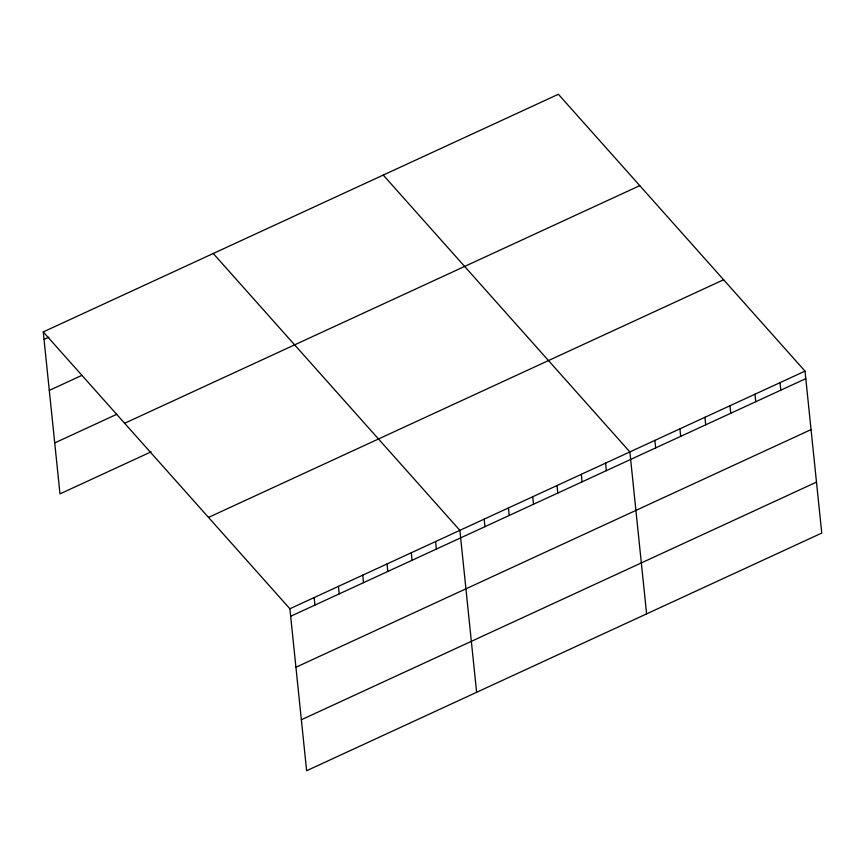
<?xml version="1.0" encoding="UTF-8"?>
<svg xmlns="http://www.w3.org/2000/svg" width="865" height="865" viewBox="0 0 865 865"><rect width="100%" height="100%" fill="white"/><g stroke="black" fill="none" stroke-linecap="round" stroke-linejoin="round"><path stroke-width="1.3" d="M43.25 331.922L558.379 94.274L805.012 371.128L821.75 533.078L306.621 770.726L289.883 608.765L43.25 331.922L59.988 493.872L151.051 451.865M44.029 339.437L48.883 337.199M49.294 390.407L82.078 375.28M54.722 442.912L116.645 414.346M124.636 423.277L639.765 185.64M208.497 517.411L723.627 279.763M289.883 608.765L805.012 371.128M290.662 616.28L805.791 378.643M295.927 667.25L811.056 429.602M301.355 719.756L816.484 482.119M383.238 175.076L629.871 451.919L646.609 613.88M213.244 253.499L459.877 530.342L476.615 692.303M779.992 382.665L780.771 390.18M754.972 394.213L755.751 401.728M729.952 405.75L730.73 413.265M704.932 417.298L705.71 424.812M679.912 428.835L680.69 436.349M654.891 440.382L655.67 447.897M605.587 463.121L606.365 470.647M581.302 474.334L582.08 481.848M557.017 485.535L557.795 493.05M532.732 496.737L533.51 504.252M508.447 507.939L509.226 515.454M484.162 519.141L484.941 526.655M435.592 541.544L436.371 549.07M411.308 552.757L412.086 560.271M387.023 563.958L387.801 571.473M362.738 575.16L363.516 582.675M338.453 586.362L339.231 593.877M314.168 597.564L314.946 605.078"/></g></svg>
